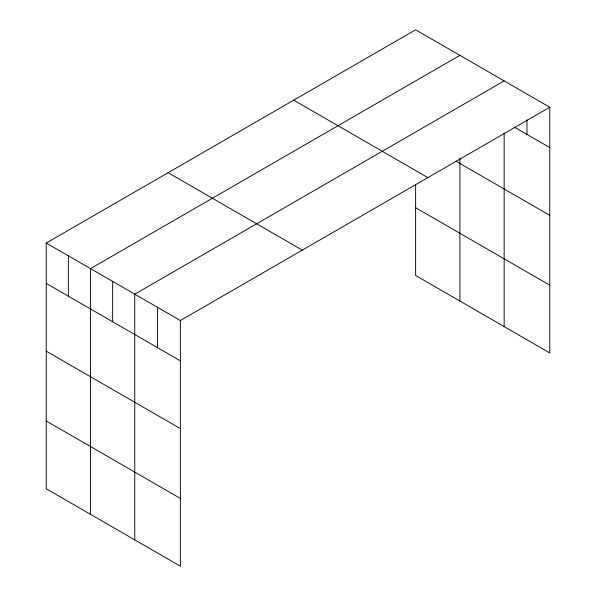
<?xml version="1.0" encoding="UTF-8"?>
<svg xmlns="http://www.w3.org/2000/svg" width="596" height="596" viewBox="0 0 596 596"><rect width="100%" height="100%" fill="white"/><g stroke="black" fill="none" stroke-linecap="round" stroke-linejoin="round"><path stroke-width="0.89" d="M549.765 107.243L180.372 320.514L180.372 566.2L46.235 488.757L46.235 243.064L415.628 29.8L549.765 107.243L549.765 352.936L415.628 275.486L415.628 184.753M504.156 133.146L504.156 326.601M459.896 55.353L90.503 268.625L90.503 514.311M504.156 80.914L134.763 294.178L134.763 539.872M514.378 127.149L549.765 147.577M455.94 161.173L549.765 215.342M293.731 100.18L427.868 177.623M415.628 207.721L549.765 285.164M168.132 172.691L302.269 250.134M46.235 243.064L180.372 320.514M46.235 283.398L180.372 360.841M46.235 351.163L180.372 428.613M46.235 420.985L180.372 498.435M526.961 119.744L526.961 134.413M459.896 157.962L459.896 301.047M157.567 307.342L157.567 347.677M112.637 281.401L112.637 321.736M68.369 255.848L68.369 296.175"/></g></svg>
